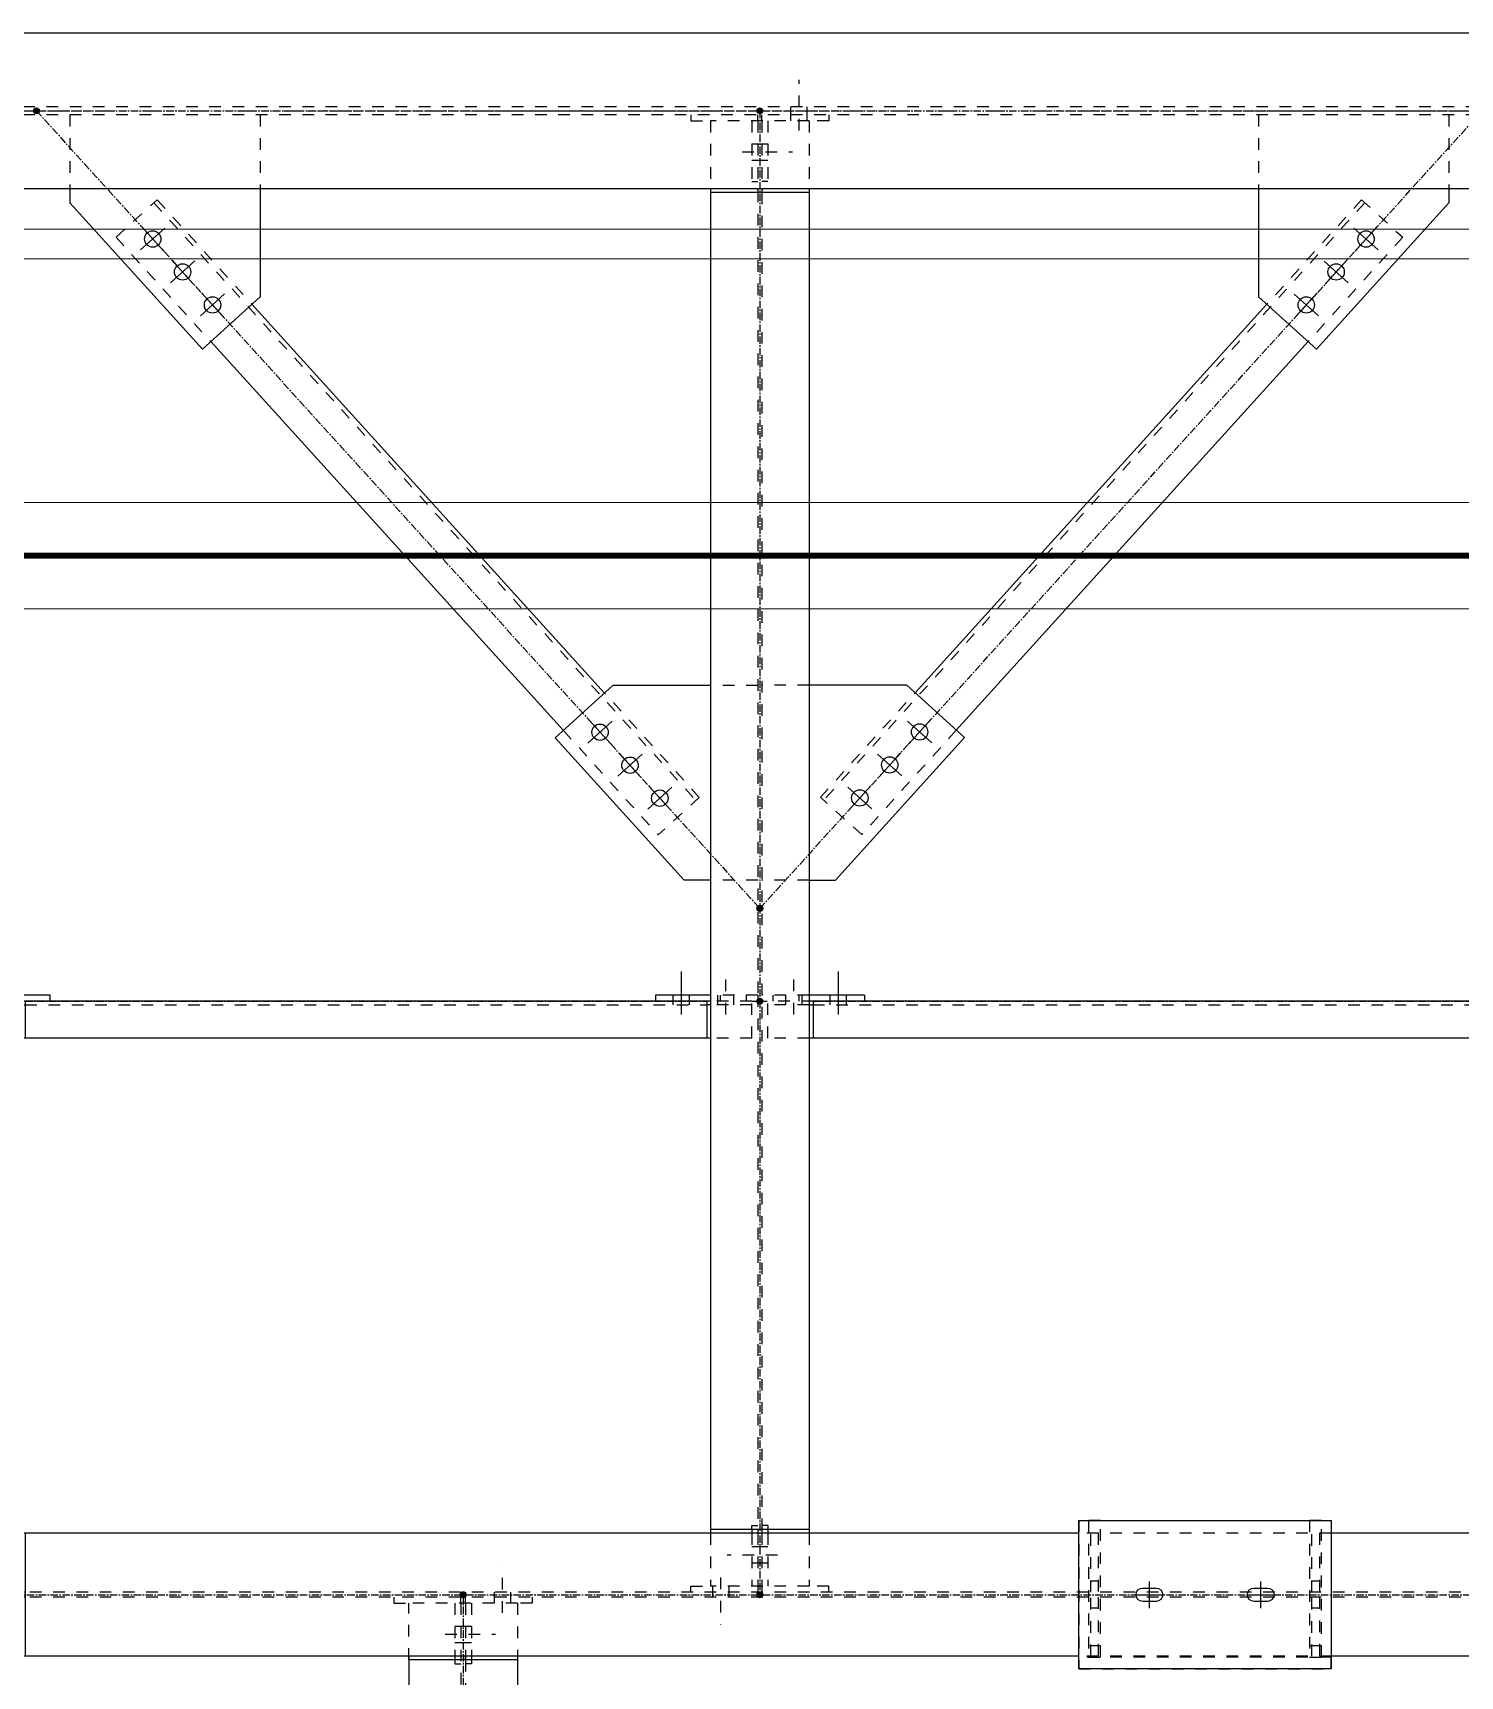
# Model space of a CAD drawing. Header units: inches. Extents: x 209270 to 234360, y -180214 to -150194.
# Drawn here: x 222098 to 224502, y -157151 to -154383 of the extents above; entities that cross this region are included whole.
import ezdxf

# ---------------------------------------------------------------- set-up
doc = ezdxf.new("R2010")
doc.units = ezdxf.units.IN
doc.header["$LTSCALE"] = 10
doc.header["$MEASUREMENT"] = 0
for name, pattern in [('CENTER', [2, 1.25, -0.25, 0.25, -0.25]), ('DXK_LINE_DOT2', [3.9198, 1.9599, -1.9599]), ('DXK_LINE_DOT5', [7.8785, 2.979, -0.9799, 0.9799, -0.9799, 0.9799, -0.9799]), ('HIDDEN', [0.375, 0.25, -0.125])]:
    doc.linetypes.add(name, pattern=pattern)
for name, color, linetype in [('_STR_0', 2, 'Continuous'), ('_STR_1', 2, 'Continuous'), ('_STR_2', 2, 'Continuous'), ('_STR_4', 2, 'Continuous')]:
    doc.layers.add(name, color=color, linetype=linetype)
for name, color, linetype, lineweight in [('CEN', 1, 'CENTER', 9), ('handrail', 11, 'FENCELINE1', 9), ('HIDDEN', 3, 'HIDDEN', 9), ('MAIN OBJECT', 2, 'Continuous', 18), ('Sheeting', 4, 'Continuous', 0)]:
    doc.layers.add(name, color=color, linetype=linetype, lineweight=lineweight)
doc.linetypes.add('FENCELINE1', pattern='A,0.25,-0.1,[133,arial.ttf,S=0.1,R=0,X=-0.1,Y=0],-0.1,1', length=1.45)

# ---------------------------------------------------------------- blocks, each defined once
blk = doc.blocks.new('GridLine-116860372-116908 - 114867')
at = {"layer": '_STR_2', "linetype": 'DXK_LINE_DOT5'}
blk.add_line((210782.4, -154514.2), (232759.1, -154514.2), dxfattribs=at)
blk = doc.blocks.new('Part-116860372-114967 - 114867')
at = {"layer": '_STR_4', "linetype": 'Continuous'}
for points in [[(223322.6, -154519.2, -1), (223322.6, -154509.2, -1)], [(223322.6, -157019.2, -1), (223322.6, -157009.2, -1)]]:
    blk.add_hatch(color=256, dxfattribs=at).paths.add_polyline_path(points)
at = {"layer": '_STR_1', "linetype": 'DXK_LINE_DOT2'}
for p, q in [((223239.3, -154530.9), (223239.3, -154645.4)), ((223405.8, -154530.9), (223239.3, -154530.9)), ((223319, -154530.9), (223319, -156004.2)), ((223326.1, -154530.9), (223326.1, -154645.4)), ((223405.8, -154530.9), (223405.8, -154645.4)), ((223326.1, -154651.7), (223326.1, -156904.4)), ((223319, -156004.2), (223319, -156904.4)), ((223239.3, -156910.6), (223239.3, -157000)), ((223319, -156910.6), (223319, -157000)), ((223326.1, -156910.6), (223326.1, -157000)), ((223405.8, -156910.6), (223405.8, -157000)), ((223405.8, -157000), (223239.3, -157000))]:
    blk.add_line(p, q, dxfattribs=at)
at = {"layer": '_STR_2', "linetype": 'Continuous'}
for p, q in [((223239.3, -154645.4), (223239.3, -156910.6)), ((223319, -154645.4), (223319, -154651.7)), ((223326.1, -154645.4), (223326.1, -154651.7)), ((223405.8, -154645.4), (223405.8, -156910.6)), ((223405.8, -154651.7), (223239.3, -154651.7)), ((223405.8, -156904.4), (223239.3, -156904.4)), ((223319, -156904.4), (223319, -156910.6)), ((223326.1, -156904.4), (223326.1, -156910.6))]:
    blk.add_line(p, q, dxfattribs=at)
at = {"layer": '_STR_4', "linetype": 'CENTER'}
blk.add_line((223322.6, -154514.2), (223322.6, -157014.2), dxfattribs=at)
at = {"layer": '_STR_4', "linetype": 'Continuous'}
for centre in [(223322.6, -154514.2), (223322.6, -157014.2)]:
    blk.add_circle(centre, 5, dxfattribs=at)
blk = doc.blocks.new('Part-116860372-114888 - 114867')
at = {"layer": '_STR_1', "linetype": 'DXK_LINE_DOT2'}
for p, q in [((228098.4, -154507.4), (218205.1, -154507.4)), ((228098.4, -154520.9), (218205.1, -154520.9))]:
    blk.add_line(p, q, dxfattribs=at)
at = {"layer": '_STR_2', "linetype": 'Continuous'}
for p, q in [((221060.1, -154382.9), (228098.4, -154382.9)), ((228098.4, -154645.4), (221060.1, -154645.4))]:
    blk.add_line(p, q, dxfattribs=at)
at = {"layer": '_STR_4', "linetype": 'CENTER'}
blk.add_line((217822.6, -154514.2), (228447.6, -154514.2), dxfattribs=at)
blk = doc.blocks.new('Part-116860372-116084 - 114867')
at = {"layer": '_STR_1', "linetype": 'DXK_LINE_DOT2'}
for p, q in [((224162.8, -154520.9), (224162.8, -154645.4)), ((224483.1, -154520.9), (224483.1, -154645.4))]:
    blk.add_line(p, q, dxfattribs=at)
at = {"layer": '_STR_2', "linetype": 'Continuous'}
for p, q in [((224162.8, -154645.4), (224162.8, -154827.6)), ((224483.1, -154645.4), (224483.1, -154669.4)), ((224260.1, -154915.7), (224483.1, -154669.4)), ((224162.8, -154827.6), (224260.1, -154915.7))]:
    blk.add_line(p, q, dxfattribs=at)
blk = doc.blocks.new('Part-116860372-114966 - 114867')
at = {"layer": '_STR_4', "linetype": 'Continuous'}
for points in [[(221947.6, -157019.2, -1), (221947.6, -157009.2, -1)], [(226072.6, -157019.2, -1), (226072.6, -157009.2, -1)]]:
    blk.add_hatch(color=256, dxfattribs=at).paths.add_polyline_path(points)
at = {"layer": '_STR_1', "linetype": 'DXK_LINE_DOT2'}
for p, q in [((221964.3, -156910.6), (221964.3, -157117.7)), ((222078.8, -156910.6), (221964.3, -156910.6)), ((224285.1, -156910.6), (223860.1, -156910.6)), ((225953.8, -156910.6), (226057.2, -156910.6)), ((226057.2, -156910.6), (226057.2, -157117.7)), ((221964.3, -157010), (222078.8, -157010)), ((222078.8, -157018.4), (221964.3, -157018.4)), ((225953.8, -157010), (222085.1, -157010)), ((225953.8, -157018.4), (222085.1, -157018.4)), ((226057.2, -157010), (225954.7, -157010)), ((226057.2, -157018.4), (225960.1, -157018.4)), ((222078.8, -157117.7), (221964.3, -157117.7)), ((224285.1, -157117.7), (223860.1, -157117.7)), ((226057.2, -157117.7), (225960.1, -157117.7))]:
    blk.add_line(p, q, dxfattribs=at)
at = {"layer": '_STR_2', "linetype": 'Continuous'}
for p, q in [((223860.1, -156910.6), (222078.8, -156910.6)), ((222085.1, -156910.6), (222085.1, -157117.7)), ((225960.1, -156910.6), (224285.1, -156910.6)), ((225953.8, -157117.7), (225953.8, -156910.6)), ((222085.1, -157010), (222078.8, -157010)), ((222085.1, -157018.4), (222078.8, -157018.4)), ((225960.1, -157010), (225953.8, -157010)), ((225960.1, -157018.4), (225953.8, -157018.4)), ((223860.1, -157117.7), (222078.8, -157117.7)), ((225960.1, -157117.7), (224285.1, -157117.7))]:
    blk.add_line(p, q, dxfattribs=at)
at = {"layer": '_STR_4', "linetype": 'CENTER'}
blk.add_line((221947.6, -157014.2), (226072.6, -157014.2), dxfattribs=at)
at = {"layer": '_STR_4', "linetype": 'Continuous'}
for centre in [(221947.6, -157014.2), (226072.6, -157014.2)]:
    blk.add_circle(centre, 5, dxfattribs=at)
blk = doc.blocks.new('Part-116860372-114971 - 114867')
at = {"layer": '_STR_4', "linetype": 'Continuous'}
for points in [[(222822.6, -157019.2, -1), (222822.6, -157009.2, -1)], [(222822.6, -159644.2, -1), (222822.6, -159634.2, -1)]]:
    blk.add_hatch(color=256, dxfattribs=at).paths.add_polyline_path(points)
at = {"layer": '_STR_1', "linetype": 'DXK_LINE_DOT2'}
for p, q in [((222731.1, -157124), (222731.1, -157028.4)), ((222914.1, -157028.4), (222731.1, -157028.4)), ((222818.6, -157028.4), (222818.6, -158264.2)), ((222826.5, -157028.4), (222826.5, -157117.7)), ((222914.1, -157028.4), (222914.1, -157124)), ((222826.5, -157124), (222826.5, -159541.4)), ((222731.1, -158051.7), (222731.1, -158476.7)), ((222914.1, -158051.7), (222914.1, -158476.7)), ((222818.6, -158264.2), (222818.6, -159541.4)), ((222818.6, -159547.7), (222818.6, -159625.2)), ((222826.5, -159547.7), (222826.5, -159625.2)), ((222826.5, -159625.2), (222818.6, -159625.2))]:
    blk.add_line(p, q, dxfattribs=at)
at = {"layer": '_STR_2', "linetype": 'Continuous'}
for p, q in [((222731.1, -157117.7), (222731.1, -158051.7)), ((222914.1, -157124), (222731.1, -157124)), ((222818.6, -157117.7), (222818.6, -157124)), ((222826.5, -157117.7), (222826.5, -157124)), ((222914.1, -157117.7), (222914.1, -158051.7)), ((222731.1, -158476.7), (222731.1, -159541.4)), ((222914.1, -159541.4), (222914.1, -158476.7)), ((222731.1, -159541.4), (222914.1, -159541.4)), ((222818.6, -159541.4), (222818.6, -159547.7)), ((222826.5, -159541.4), (222826.5, -159547.7))]:
    blk.add_line(p, q, dxfattribs=at)
at = {"layer": '_STR_4', "linetype": 'CENTER'}
blk.add_line((222822.6, -157014.2), (222822.6, -159639.2), dxfattribs=at)
at = {"layer": '_STR_4', "linetype": 'Continuous'}
for centre in [(222822.6, -157014.2), (222822.6, -159639.2)]:
    blk.add_circle(centre, 5, dxfattribs=at)
blk = doc.blocks.new('Part-116860372-116075 - 114867')
at = {"layer": '_STR_1', "linetype": 'DXK_LINE_DOT2'}
for p, q in [((222160.2, -154520.9), (222160.2, -154645.4)), ((222480.8, -154520.9), (222480.8, -154645.4))]:
    blk.add_line(p, q, dxfattribs=at)
at = {"layer": '_STR_2', "linetype": 'Continuous'}
for p, q in [((222160.2, -154645.4), (222160.2, -154669.4)), ((222480.8, -154645.4), (222480.8, -154827.5)), ((222160.2, -154669.4), (222383.6, -154915.7)), ((222383.6, -154915.7), (222480.8, -154827.5))]:
    blk.add_line(p, q, dxfattribs=at)
blk = doc.blocks.new('Part-116860372-116386 - 114867')
at = {"layer": '_STR_1', "linetype": 'DXK_LINE_DOT2'}
for p, q in [((223860.1, -157139.2), (223860.1, -157119.2)), ((224285.1, -157119.2), (223860.1, -157119.2)), ((224285.1, -157139.2), (224285.1, -157119.2)), ((224285.1, -157139.2), (223860.1, -157139.2))]:
    blk.add_line(p, q, dxfattribs=at)
blk = doc.blocks.new('Part-116860372-115060 - 114867')
at = {"layer": '_STR_4', "linetype": 'Continuous'}
for points in [[(221947.6, -156019.2, -1), (221947.6, -156009.2, -1)], [(223322.6, -156019.2, -1), (223322.6, -156009.2, -1)]]:
    blk.add_hatch(color=256, dxfattribs=at).paths.add_polyline_path(points)
at = {"layer": '_STR_1', "linetype": 'DXK_LINE_DOT2'}
for p, q in [((222085.1, -156014.2), (221964.3, -156014.2)), ((221964.3, -156076.7), (221964.3, -156014.2)), ((222078.8, -156020.4), (221964.3, -156020.4)), ((222085.1, -156020.4), (223233.1, -156020.4)), ((223309, -156014.2), (223233.1, -156014.2)), ((223309, -156020.4), (223239.3, -156020.4)), ((223309, -156076.7), (223309, -156014.2)), ((222078.8, -156076.7), (221964.3, -156076.7)), ((223309, -156076.7), (223233.1, -156076.7))]:
    blk.add_line(p, q, dxfattribs=at)
at = {"layer": '_STR_2', "linetype": 'Continuous'}
for p, q in [((222078.8, -156020.4), (222085.1, -156020.4)), ((223233.1, -156014.2), (222085.1, -156014.2)), ((222085.1, -156014.2), (222085.1, -156076.7)), ((223233.1, -156014.2), (223233.1, -156076.7)), ((223239.3, -156020.4), (223233.1, -156020.4)), ((223239.3, -156076.7), (222078.8, -156076.7))]:
    blk.add_line(p, q, dxfattribs=at)
at = {"layer": '_STR_4', "linetype": 'CENTER'}
for p, q in [((221947.6, -156014.2), (221964.3, -156014.2)), ((222085.1, -156014.2), (223233.1, -156014.2)), ((223309, -156014.2), (223322.6, -156014.2))]:
    blk.add_line(p, q, dxfattribs=at)
at = {"layer": '_STR_4', "linetype": 'Continuous'}
for centre in [(221947.6, -156014.2), (223322.6, -156014.2)]:
    blk.add_circle(centre, 5, dxfattribs=at)
blk = doc.blocks.new('Part-116860372-115061 - 114867')
at = {"layer": '_STR_4', "linetype": 'Continuous'}
for points in [[(223322.6, -156019.2, -1), (223322.6, -156009.2, -1)], [(224697.6, -156019.2, -1), (224697.6, -156009.2, -1)]]:
    blk.add_hatch(color=256, dxfattribs=at).paths.add_polyline_path(points)
at = {"layer": '_STR_1', "linetype": 'DXK_LINE_DOT2'}
for p, q in [((223412.1, -156014.2), (223336.1, -156014.2)), ((223336.1, -156076.7), (223336.1, -156014.2)), ((223405.8, -156020.4), (223336.1, -156020.4)), ((223412.1, -156020.4), (224608.1, -156020.4)), ((224684, -156014.2), (224608.1, -156014.2)), ((224684, -156020.4), (224614.3, -156020.4)), ((224684, -156076.7), (224684, -156014.2)), ((223405.8, -156076.7), (223336.1, -156076.7)), ((224684, -156076.7), (224614.3, -156076.7))]:
    blk.add_line(p, q, dxfattribs=at)
at = {"layer": '_STR_2', "linetype": 'Continuous'}
for p, q in [((223405.8, -156020.4), (223412.1, -156020.4)), ((224608.1, -156014.2), (223412.1, -156014.2)), ((223412.1, -156014.2), (223412.1, -156076.7)), ((224608.1, -156014.2), (224608.1, -156076.7)), ((224614.3, -156020.4), (224608.1, -156020.4)), ((224614.3, -156076.7), (223405.8, -156076.7))]:
    blk.add_line(p, q, dxfattribs=at)
at = {"layer": '_STR_4', "linetype": 'CENTER'}
for p, q in [((223322.6, -156014.2), (223336.1, -156014.2)), ((223412.1, -156014.2), (224608.1, -156014.2)), ((224684, -156014.2), (224697.6, -156014.2))]:
    blk.add_line(p, q, dxfattribs=at)
at = {"layer": '_STR_4', "linetype": 'Continuous'}
for centre in [(223322.6, -156014.2), (224697.6, -156014.2)]:
    blk.add_circle(centre, 5, dxfattribs=at)
blk = doc.blocks.new('Bolt-116860372-116079 - 114867')
at = {"layer": '_STR_2', "linetype": 'Continuous'}
for p, q in [((223571.3, -155542.3), (223612.1, -155579.2)), ((223610.1, -155540.3), (223573.2, -155581.1)), ((223521, -155597.9), (223561.7, -155634.8)), ((223559.8, -155595.9), (223522.9, -155636.7)), ((223470.6, -155653.5), (223511.4, -155690.4)), ((223509.5, -155651.5), (223472.5, -155692.3))]:
    blk.add_line(p, q, dxfattribs=at)
for centre in [(223591.7, -155560.7), (223541.3, -155616.3), (223491, -155671.9)]:
    blk.add_circle(centre, 13.8, dxfattribs=at)
blk = doc.blocks.new('Part-116860372-115091 - 114867')
at = {"layer": '_STR_4', "linetype": 'Continuous'}
for points in [[(224539.4, -154519.2, -1), (224539.4, -154509.2, -1)], [(223322.6, -155862.9, -1), (223322.6, -155852.9, -1)]]:
    blk.add_hatch(color=256, dxfattribs=at).paths.add_polyline_path(points)
at = {"layer": '_STR_1', "linetype": 'DXK_LINE_DOT2'}
for p, q in [((224341.6, -154669.2), (223430.1, -155675.8)), ((224336.1, -154664.2), (224176.7, -154840.2)), ((224336.1, -154664.2), (224405.6, -154727.1)), ((224405.6, -154727.1), (224246.2, -154903.1)), ((223424.6, -155670.8), (223584, -155494.7)), ((223653.5, -155557.7), (223494.1, -155733.7)), ((223494.1, -155733.7), (223424.6, -155670.8))]:
    blk.add_line(p, q, dxfattribs=at)
at = {"layer": '_STR_2', "linetype": 'Continuous'}
for p, q in [((224176.7, -154840.2), (223584, -155494.7)), ((224246.2, -154903.1), (223653.5, -155557.7))]:
    blk.add_line(p, q, dxfattribs=at)
at = {"layer": '_STR_4', "linetype": 'CENTER'}
blk.add_line((223322.6, -155857.9), (224539.4, -154514.2), dxfattribs=at)
at = {"layer": '_STR_4', "linetype": 'Continuous'}
for centre in [(224539.4, -154514.2), (223322.6, -155857.9)]:
    blk.add_circle(centre, 5, dxfattribs=at)
blk = doc.blocks.new('Part-116860372-115092 - 114867')
at = {"layer": '_STR_4', "linetype": 'Continuous'}
for points in [[(222103.8, -154519.2, -1), (222103.8, -154509.2, -1)], [(223322.6, -155862.9, -1), (223322.6, -155852.9, -1)]]:
    blk.add_hatch(color=256, dxfattribs=at).paths.add_polyline_path(points)
at = {"layer": '_STR_1', "linetype": 'DXK_LINE_DOT2'}
for p, q in [((222237.9, -154727.1), (222307.4, -154664.2)), ((222301.8, -154669.2), (223215, -155676.1)), ((222307.4, -154664.2), (222466.9, -154840.1)), ((222237.9, -154727.1), (222397.5, -154903.1)), ((223220.6, -155671), (223061, -155495.1)), ((222991.6, -155558.1), (223151.1, -155734)), ((223220.6, -155671), (223151.1, -155734))]:
    blk.add_line(p, q, dxfattribs=at)
at = {"layer": '_STR_2', "linetype": 'Continuous'}
for p, q in [((222466.9, -154840.1), (223061, -155495.1)), ((222397.5, -154903.1), (222991.6, -155558.1))]:
    blk.add_line(p, q, dxfattribs=at)
at = {"layer": '_STR_4', "linetype": 'CENTER'}
blk.add_line((222103.8, -154514.2), (223322.6, -155857.9), dxfattribs=at)
at = {"layer": '_STR_4', "linetype": 'Continuous'}
for centre in [(222103.8, -154514.2), (223322.6, -155857.9)]:
    blk.add_circle(centre, 5, dxfattribs=at)
blk = doc.blocks.new('Part-116860372-116415 - 114867')
at = {"layer": '_STR_1', "linetype": 'DXK_LINE_DOT2'}
for p, q in [((223880.1, -157117.7), (223880.1, -157018.4)), ((223892.6, -157018.4), (223892.6, -157117.7)), ((223892.6, -157037.1), (223880.1, -157037.1))]:
    blk.add_line(p, q, dxfattribs=at)
blk = doc.blocks.new('Part-116860372-115464 - 114867')
at = {"layer": '_STR_1', "linetype": 'DXK_LINE_DOT2'}
for p, q in [((223206.5, -154520.9), (223206.5, -154530.9)), ((223206.5, -154530.9), (223239.3, -154530.9)), ((223309, -154530.9), (223309, -154633.4)), ((223319, -154530.9), (223319, -154520.9)), ((223309, -154633.4), (223319, -154633.4))]:
    blk.add_line(p, q, dxfattribs=at)
blk = doc.blocks.new('Bolt-116860372-115478 - 114867')
at = {"layer": '_STR_1', "linetype": 'DXK_LINE_DOT2'}
for p, q in [((223388.6, -154547.2), (223388.6, -154462.2)), ((223374.9, -154520.9), (223374.9, -154507.4)), ((223402.4, -154520.9), (223402.4, -154507.4)), ((223374.9, -154530.9), (223374.9, -154520.9)), ((223402.4, -154530.9), (223402.4, -154520.9))]:
    blk.add_line(p, q, dxfattribs=at)
blk = doc.blocks.new('Part-116860372-115472 - 114867')
at = {"layer": '_STR_1', "linetype": 'DXK_LINE_DOT2'}
for p, q in [((223336.1, -156897.5), (223326.1, -156897.5)), ((223326.1, -156904.4), (223326.1, -156910.6)), ((223336.1, -156897.5), (223336.1, -156904.4)), ((223336.1, -156910.6), (223336.1, -157000)), ((223326.1, -157000), (223326.1, -157010)), ((223438.6, -157000), (223405.8, -157000)), ((223438.6, -157010), (223438.6, -157000))]:
    blk.add_line(p, q, dxfattribs=at)
at = {"layer": '_STR_2', "linetype": 'Continuous'}
blk.add_line((223336.1, -156904.4), (223336.1, -156910.6), dxfattribs=at)
blk = doc.blocks.new('Part-116860372-116385 - 114867')
at = {"layer": '_STR_1', "linetype": 'DXK_LINE_DOT2'}
for p, q in [((223860.1, -156889.2), (223860.1, -157139.2)), ((223860.1, -156889.2), (224285.1, -156889.2)), ((224285.1, -156889.2), (224285.1, -157139.2)), ((223860.1, -157139.2), (224285.1, -157139.2))]:
    blk.add_line(p, q, dxfattribs=at)
blk = doc.blocks.new('Part-116860372-115504 - 114867')
at = {"layer": '_STR_1', "linetype": 'DXK_LINE_DOT2'}
for p, q in [((222706.1, -157018.4), (222706.1, -157028.4)), ((222818.6, -157028.4), (222818.6, -157018.4)), ((222706.1, -157028.4), (222731.1, -157028.4)), ((222808.6, -157028.4), (222808.6, -157117.7)), ((222808.6, -157124), (222808.6, -157130.9)), ((222808.6, -157130.9), (222818.6, -157130.9))]:
    blk.add_line(p, q, dxfattribs=at)
at = {"layer": '_STR_2', "linetype": 'Continuous'}
blk.add_line((222808.6, -157117.7), (222808.6, -157124), dxfattribs=at)
blk = doc.blocks.new('Bolt-116860372-115480 - 114867')
at = {"layer": '_STR_1', "linetype": 'DXK_LINE_DOT2'}
for p, q in [((223256.5, -156985.4), (223256.5, -157064.2)), ((223242.8, -157000), (223242.8, -157010)), ((223242.8, -157010), (223242.8, -157018.4)), ((223270.3, -157000), (223270.3, -157010)), ((223270.3, -157010), (223270.3, -157018.4))]:
    blk.add_line(p, q, dxfattribs=at)
blk = doc.blocks.new('Part-116860372-115463 - 114867')
at = {"layer": '_STR_1', "linetype": 'DXK_LINE_DOT2'}
for p, q in [((223326.1, -154530.9), (223326.1, -154520.9)), ((223336.1, -154530.9), (223336.1, -154633.4)), ((223438.6, -154530.9), (223405.8, -154530.9)), ((223438.6, -154520.9), (223438.6, -154530.9)), ((223336.1, -154633.4), (223326.1, -154633.4))]:
    blk.add_line(p, q, dxfattribs=at)
blk = doc.blocks.new('Bolt-116860372-115465 - 114867')
at = {"layer": '_STR_1', "linetype": 'DXK_LINE_DOT2'}
for p, q in [((223292.8, -154583.4), (223377.8, -154583.4)), ((223309, -154569.7), (223319, -154569.7)), ((223319, -154569.7), (223326.1, -154569.7)), ((223326.1, -154569.7), (223336.1, -154569.7)), ((223309, -154597.2), (223319, -154597.2)), ((223319, -154597.2), (223326.1, -154597.2)), ((223326.1, -154597.2), (223336.1, -154597.2))]:
    blk.add_line(p, q, dxfattribs=at)
blk = doc.blocks.new('Part-116860372-115471 - 114867')
at = {"layer": '_STR_1', "linetype": 'DXK_LINE_DOT2'}
for p, q in [((223309, -156904.4), (223309, -156897.5)), ((223309, -156897.5), (223319, -156897.5)), ((223309, -156910.6), (223309, -157000)), ((223319, -156904.4), (223319, -156910.6)), ((223206.5, -157010), (223206.5, -157000)), ((223206.5, -157000), (223239.3, -157000)), ((223319, -157000), (223319, -157010))]:
    blk.add_line(p, q, dxfattribs=at)
at = {"layer": '_STR_2', "linetype": 'Continuous'}
blk.add_line((223309, -156904.4), (223309, -156910.6), dxfattribs=at)
blk = doc.blocks.new('Bolt-116860372-115473 - 114867')
at = {"layer": '_STR_1', "linetype": 'DXK_LINE_DOT2'}
for p, q in [((223319, -156933.7), (223309, -156933.7)), ((223326.1, -156933.7), (223319, -156933.7)), ((223336.1, -156933.7), (223326.1, -156933.7)), ((223352.4, -156947.5), (223267.4, -156947.5)), ((223319, -156961.2), (223309, -156961.2)), ((223326.1, -156961.2), (223319, -156961.2)), ((223336.1, -156961.2), (223326.1, -156961.2))]:
    blk.add_line(p, q, dxfattribs=at)
blk = doc.blocks.new('Part-116860372-115503 - 114867')
at = {"layer": '_STR_1', "linetype": 'DXK_LINE_DOT2'}
for p, q in [((222826.5, -157028.4), (222826.5, -157018.4)), ((222939, -157018.4), (222939, -157028.4)), ((222836.5, -157028.4), (222836.5, -157117.7)), ((222939, -157028.4), (222914.1, -157028.4)), ((222826.5, -157124), (222826.5, -157117.7)), ((222836.5, -157130.9), (222826.5, -157130.9)), ((222836.5, -157124), (222836.5, -157130.9))]:
    blk.add_line(p, q, dxfattribs=at)
at = {"layer": '_STR_2', "linetype": 'Continuous'}
blk.add_line((222836.5, -157117.7), (222836.5, -157124), dxfattribs=at)
blk = doc.blocks.new('Bolt-116860372-115505 - 114867')
at = {"layer": '_STR_1', "linetype": 'DXK_LINE_DOT2'}
for p, q in [((222792.4, -157080.9), (222877.4, -157080.9)), ((222808.6, -157067.1), (222818.6, -157067.1)), ((222818.6, -157067.1), (222826.5, -157067.1)), ((222826.5, -157067.1), (222836.5, -157067.1)), ((222808.6, -157094.6), (222818.6, -157094.6)), ((222818.6, -157094.6), (222826.5, -157094.6)), ((222826.5, -157094.6), (222836.5, -157094.6))]:
    blk.add_line(p, q, dxfattribs=at)
blk = doc.blocks.new('Bolt-116860372-115526 - 114867')
at = {"layer": '_STR_1', "linetype": 'DXK_LINE_DOT2'}
for p, q in [((222889, -157044.6), (222889, -156965.9)), ((222875.3, -157018.4), (222875.3, -157010)), ((222875.3, -157028.4), (222875.3, -157018.4)), ((222902.8, -157018.4), (222902.8, -157010)), ((222902.8, -157028.4), (222902.8, -157018.4))]:
    blk.add_line(p, q, dxfattribs=at)
blk = doc.blocks.new('Part-116860372-115699 - 114867')
at = {"layer": '_STR_1', "linetype": 'DXK_LINE_DOT2'}
for p, q in [((221954.3, -156014.2), (221954.3, -156004.2)), ((221954.3, -156004.2), (222078.8, -156004.2)), ((221973.1, -156014.2), (221973.1, -156004.2)), ((222016.8, -156014.2), (222016.8, -156004.2)), ((222126.8, -156014.2), (222126.8, -156004.2))]:
    blk.add_line(p, q, dxfattribs=at)
at = {"layer": '_STR_2', "linetype": 'Continuous'}
for p, q in [((222126.8, -156004.2), (222078.8, -156004.2)), ((222085.1, -156014.2), (222078.8, -156014.2)), ((222126.8, -156014.2), (222126.8, -156004.2))]:
    blk.add_line(p, q, dxfattribs=at)
blk = doc.blocks.new('Part-116860372-115701 - 114867')
at = {"layer": '_STR_1', "linetype": 'DXK_LINE_DOT2'}
for p, q in [((223405.8, -156004.2), (223326.1, -156004.2)), ((223344.9, -156014.2), (223344.9, -156004.2)), ((223388.6, -156014.2), (223388.6, -156004.2))]:
    blk.add_line(p, q, dxfattribs=at)
at = {"layer": '_STR_2', "linetype": 'Continuous'}
for p, q in [((223498.6, -156004.2), (223405.8, -156004.2)), ((223412.1, -156014.2), (223405.8, -156014.2)), ((223498.6, -156004.2), (223498.6, -156014.2))]:
    blk.add_line(p, q, dxfattribs=at)
blk = doc.blocks.new('Bolt-116860372-115702 - 114867')
at = {"layer": '_STR_1', "linetype": 'DXK_LINE_DOT2'}
for p, q in [((223379.9, -156036.7), (223379.9, -155964.2)), ((223366.1, -156014.2), (223366.1, -156004.2)), ((223366.1, -156020.4), (223366.1, -156014.2)), ((223393.6, -156014.2), (223393.6, -156004.2)), ((223393.6, -156020.4), (223393.6, -156014.2))]:
    blk.add_line(p, q, dxfattribs=at)
at = {"layer": '_STR_2', "linetype": 'Continuous'}
for p, q in [((223454.9, -156036.7), (223454.9, -155964.2)), ((223441.1, -156014.2), (223441.1, -156004.2)), ((223441.1, -156020.4), (223441.1, -156014.2)), ((223468.6, -156014.2), (223468.6, -156004.2)), ((223468.6, -156020.4), (223468.6, -156014.2))]:
    blk.add_line(p, q, dxfattribs=at)
blk = doc.blocks.new('Part-116860372-115705 - 114867')
at = {"layer": '_STR_1', "linetype": 'DXK_LINE_DOT2'}
for p, q in [((223319, -156004.2), (223239.3, -156004.2)), ((223256.5, -156014.2), (223256.5, -156004.2)), ((223300.3, -156014.2), (223300.3, -156004.2))]:
    blk.add_line(p, q, dxfattribs=at)
at = {"layer": '_STR_2', "linetype": 'Continuous'}
for p, q in [((223239.3, -156004.2), (223146.5, -156004.2)), ((223146.5, -156004.2), (223146.5, -156014.2)), ((223239.3, -156014.2), (223233.1, -156014.2))]:
    blk.add_line(p, q, dxfattribs=at)
blk = doc.blocks.new('Bolt-116860372-115706 - 114867')
at = {"layer": '_STR_1', "linetype": 'DXK_LINE_DOT2'}
for p, q in [((223265.3, -156036.7), (223265.3, -155964.2)), ((223251.5, -156014.2), (223251.5, -156004.2)), ((223251.5, -156020.4), (223251.5, -156014.2)), ((223279, -156014.2), (223279, -156004.2)), ((223279, -156020.4), (223279, -156014.2))]:
    blk.add_line(p, q, dxfattribs=at)
at = {"layer": '_STR_2', "linetype": 'Continuous'}
for p, q in [((223190.3, -156036.7), (223190.3, -155964.2)), ((223176.5, -156014.2), (223176.5, -156004.2)), ((223176.5, -156020.4), (223176.5, -156014.2)), ((223204, -156014.2), (223204, -156004.2)), ((223204, -156020.4), (223204, -156014.2))]:
    blk.add_line(p, q, dxfattribs=at)
blk = doc.blocks.new('Part-116860372-116412 - 114867')
at = {"layer": '_STR_1', "linetype": 'DXK_LINE_DOT2'}
for p, q in [((224252.6, -157010), (224252.6, -156910.6)), ((224265.1, -156910.6), (224265.1, -157010)), ((224265.1, -156991.2), (224252.6, -156991.2))]:
    blk.add_line(p, q, dxfattribs=at)
blk = doc.blocks.new('Bolt-116860372-116076 - 114867')
at = {"layer": '_STR_2', "linetype": 'Continuous'}
for p, q in [((222320.1, -154711.7), (222279.4, -154748.6)), ((222318.2, -154750.5), (222281.3, -154709.8)), ((222370.5, -154767.2), (222329.7, -154804.2)), ((222368.6, -154806.1), (222331.6, -154765.3)), ((222420.9, -154822.8), (222380.1, -154859.7)), ((222419, -154861.6), (222382, -154820.9))]:
    blk.add_line(p, q, dxfattribs=at)
for centre in [(222299.7, -154730.2), (222350.1, -154785.7), (222400.5, -154841.3)]:
    blk.add_circle(centre, 13.8, dxfattribs=at)
blk = doc.blocks.new('Part-116860372-116078 - 114867')
at = {"layer": '_STR_1', "linetype": 'DXK_LINE_DOT2'}
for p, q in [((223405.8, -155482.1), (223326.1, -155482.1)), ((223405.8, -155810.4), (223326.1, -155810.4))]:
    blk.add_line(p, q, dxfattribs=at)
at = {"layer": '_STR_2', "linetype": 'Continuous'}
for p, q in [((223570.1, -155482.1), (223405.8, -155482.1)), ((223667.4, -155570.2), (223570.1, -155482.1)), ((223449.9, -155810.4), (223667.4, -155570.2)), ((223405.8, -155810.4), (223449.9, -155810.4))]:
    blk.add_line(p, q, dxfattribs=at)
blk = doc.blocks.new('Part-116860372-116081 - 114867')
at = {"layer": '_STR_1', "linetype": 'DXK_LINE_DOT2'}
for p, q in [((223319, -155482.5), (223239.3, -155482.5)), ((223319, -155810.5), (223239.3, -155810.5))]:
    blk.add_line(p, q, dxfattribs=at)
at = {"layer": '_STR_2', "linetype": 'Continuous'}
for p, q in [((223074.9, -155482.5), (222977.7, -155570.7)), ((223239.3, -155482.5), (223074.9, -155482.5)), ((222977.7, -155570.7), (223195.2, -155810.5)), ((223239.3, -155810.5), (223195.2, -155810.5))]:
    blk.add_line(p, q, dxfattribs=at)
blk = doc.blocks.new('Bolt-116860372-116082 - 114867')
at = {"layer": '_STR_2', "linetype": 'Continuous'}
for p, q in [((223033, -155579.6), (223073.7, -155542.6)), ((223034.9, -155540.7), (223071.8, -155581.5)), ((223083.4, -155635.1), (223124.1, -155598.2)), ((223085.3, -155596.3), (223122.2, -155637)), ((223133.8, -155690.7), (223174.5, -155653.7)), ((223135.7, -155651.8), (223172.6, -155692.6))]:
    blk.add_line(p, q, dxfattribs=at)
for centre in [(223053.4, -155561.1), (223103.8, -155616.7), (223154.1, -155672.2)]:
    blk.add_circle(centre, 13.8, dxfattribs=at)
blk = doc.blocks.new('Bolt-116860372-116085 - 114867')
at = {"layer": '_STR_2', "linetype": 'Continuous'}
for p, q in [((224364.2, -154748.6), (224323.4, -154711.7)), ((224325.3, -154750.5), (224362.2, -154709.8)), ((224313.8, -154804.2), (224273, -154767.3)), ((224275, -154806.1), (224311.9, -154765.4)), ((224263.5, -154859.8), (224222.7, -154822.9)), ((224224.6, -154861.7), (224261.5, -154821))]:
    blk.add_line(p, q, dxfattribs=at)
for centre in [(224343.8, -154730.2), (224293.4, -154785.7), (224243.1, -154841.3)]:
    blk.add_circle(centre, 13.8, dxfattribs=at)
blk = doc.blocks.new('Part-116860372-116389 - 114867')
at = {"layer": '_STR_1', "linetype": 'DXK_LINE_DOT2'}
for p, q in [((223876.3, -156889.2), (223876.3, -157119.2)), ((223896.3, -156889.2), (223876.3, -156889.2)), ((223896.3, -157119.2), (223896.3, -156889.2)), ((223896.3, -157100.4), (223876.3, -157100.4)), ((223876.3, -157119.2), (223896.3, -157119.2))]:
    blk.add_line(p, q, dxfattribs=at)
blk = doc.blocks.new('Part-116860372-116387 - 114867')
at = {"layer": '_STR_1', "linetype": 'DXK_LINE_DOT2'}
for p, q in [((224248.8, -156889.2), (224248.8, -157119.2)), ((224268.8, -156889.2), (224248.8, -156889.2)), ((224268.8, -157119.2), (224268.8, -156889.2)), ((224268.8, -157100.4), (224248.8, -157100.4)), ((224248.8, -157119.2), (224268.8, -157119.2))]:
    blk.add_line(p, q, dxfattribs=at)
blk = doc.blocks.new('Part-116860372-116388 - 114867')
at = {"layer": '_STR_2', "linetype": 'Continuous'}
for p, q in [((223860.1, -157139.2), (223860.1, -156889.2)), ((223860.1, -156889.2), (224285.1, -156889.2)), ((224285.1, -156889.2), (224285.1, -157139.2)), ((224285.1, -157139.2), (223860.1, -157139.2))]:
    blk.add_line(p, q, dxfattribs=at)
blk = doc.blocks.new('Bolt-116860372-116390 - 114867')
at = {"layer": '_STR_2', "linetype": 'Continuous'}
for p, q in [((223978.8, -157036.7), (223978.8, -156991.7)), ((224166.3, -157036.7), (224166.3, -156991.7)), ((223956.3, -157014.2), (223957.2, -157009.9)), ((223957.2, -157018.5), (223956.3, -157014.2)), ((223956.3, -157014.2), (223956.3, -157014.2)), ((223956.3, -157014.2), (224001.3, -157014.2)), ((223957.2, -157009.9), (223959.6, -157006.2)), ((223959.6, -157022.1), (223957.2, -157018.5)), ((223959.6, -157006.2), (223963.3, -157003.8)), ((223963.3, -157024.6), (223959.6, -157022.1)), ((223963.3, -157003.8), (223967.6, -157002.9)), ((223967.6, -157025.4), (223963.3, -157024.6)), ((223967.6, -157002.9), (223990.1, -157002.9)), ((223990.1, -157025.4), (223967.6, -157025.4)), ((223990.1, -157002.9), (223994.4, -157003.8)), ((223994.4, -157024.6), (223990.1, -157025.4)), ((223994.4, -157003.8), (223998, -157006.2)), ((223998, -157022.1), (223994.4, -157024.6)), ((223998, -157006.2), (224000.5, -157009.9)), ((224000.5, -157018.5), (223998, -157022.1)), ((224000.5, -157009.9), (224001.3, -157014.2)), ((224001.3, -157014.2), (224000.5, -157018.5)), ((224001.3, -157014.2), (224001.3, -157014.2)), ((224143.8, -157014.2), (224144.7, -157009.9)), ((224144.7, -157018.5), (224143.8, -157014.2)), ((224143.8, -157014.2), (224143.8, -157014.2)), ((224143.8, -157014.2), (224188.8, -157014.2)), ((224144.7, -157009.9), (224147.1, -157006.2)), ((224147.1, -157022.1), (224144.7, -157018.5)), ((224147.1, -157006.2), (224150.8, -157003.8)), ((224150.8, -157024.6), (224147.1, -157022.1)), ((224150.8, -157003.8), (224155.1, -157002.9)), ((224155.1, -157025.4), (224150.8, -157024.6)), ((224155.1, -157002.9), (224177.6, -157002.9)), ((224177.6, -157025.4), (224155.1, -157025.4)), ((224177.6, -157002.9), (224181.9, -157003.8)), ((224181.9, -157024.6), (224177.6, -157025.4)), ((224181.9, -157003.8), (224185.5, -157006.2)), ((224185.5, -157022.1), (224181.9, -157024.6)), ((224185.5, -157006.2), (224188, -157009.9)), ((224188, -157018.5), (224185.5, -157022.1)), ((224188, -157009.9), (224188.8, -157014.2)), ((224188.8, -157014.2), (224188, -157018.5)), ((224188.8, -157014.2), (224188.8, -157014.2))]:
    blk.add_line(p, q, dxfattribs=at)
blk = doc.blocks.new('Part-116860372-116413 - 114867')
at = {"layer": '_STR_1', "linetype": 'DXK_LINE_DOT2'}
for p, q in [((224252.6, -157117.7), (224252.6, -157018.4)), ((224265.1, -157018.4), (224265.1, -157117.7)), ((224265.1, -157037.1), (224252.6, -157037.1))]:
    blk.add_line(p, q, dxfattribs=at)
blk = doc.blocks.new('Part-116860372-116414 - 114867')
at = {"layer": '_STR_1', "linetype": 'DXK_LINE_DOT2'}
for p, q in [((223880.1, -157010), (223880.1, -156910.6)), ((223892.6, -156910.6), (223892.6, -157010)), ((223892.6, -156991.2), (223880.1, -156991.2))]:
    blk.add_line(p, q, dxfattribs=at)

msp = doc.modelspace()

# ---------------------------------------------------------------- linework, layer by layer
at = {"layer": 'CEN'}
msp.add_line((217212.2, -155263.7), (228311.6, -155263.7), dxfattribs=at)
at = {"layer": 'CEN', "elevation": 0.8}
msp.add_lwpolyline([(217011.9, -155263.7), (228511.9, -155263.7), (228511.9, -165263.7), (217011.9, -165263.7)], close=True, dxfattribs=at)
at = {"layer": 'handrail', "const_width": 10, "elevation": -448149754.8}
msp.add_lwpolyline([(228511.9, -159158.7), (228511.9, -155263.7), (217011.9, -155263.7), (217011.9, -156838.4)], dxfattribs=at)
at = {"layer": 'HIDDEN', "elevation": 0.8}
msp.add_lwpolyline([(228307.2, -155268.1), (217216.6, -155268.1), (217216.6, -155259.3), (228307.2, -155259.3)], close=True, dxfattribs=at)
at = {"layer": 'MAIN OBJECT', "elevation": 0.8}
msp.add_lwpolyline([(228307.2, -155353.1), (217216.6, -155353.1), (217216.6, -155174.3), (228307.2, -155174.3)], close=True, dxfattribs=at)
at = {"layer": 'Sheeting'}
for points in [[(216351.9, -154713.7), (229171.9, -154713.7), (229171.9, -165813.7), (216351.9, -165813.7)], [(216401.9, -154763.7), (229121.9, -154763.7), (229121.9, -165763.7), (216401.9, -165763.7)]]:
    msp.add_lwpolyline(points, close=True, dxfattribs=at)

# ---------------------------------------------------------------- block references
at = {"layer": '_STR_0', "zscale": 0.8}
for name in ['GridLine-116860372-116908 - 114867', 'Part-116860372-114888 - 114867', 'Bolt-116860372-115478 - 114867', 'Part-116860372-115092 - 114867', 'Part-116860372-116075 - 114867', 'Part-116860372-115464 - 114867', 'Part-116860372-114967 - 114867', 'Part-116860372-115091 - 114867', 'Part-116860372-115463 - 114867', 'Part-116860372-116084 - 114867', 'Bolt-116860372-115465 - 114867', 'Bolt-116860372-116076 - 114867', 'Bolt-116860372-116085 - 114867', 'Part-116860372-116081 - 114867', 'Part-116860372-116078 - 114867', 'Bolt-116860372-116082 - 114867', 'Bolt-116860372-116079 - 114867', 'Bolt-116860372-115706 - 114867', 'Bolt-116860372-115702 - 114867', 'Part-116860372-115060 - 114867', 'Part-116860372-115699 - 114867', 'Part-116860372-115705 - 114867', 'Part-116860372-115061 - 114867', 'Part-116860372-115701 - 114867', 'Part-116860372-114966 - 114867', 'Part-116860372-115471 - 114867', 'Part-116860372-115472 - 114867', 'Part-116860372-116385 - 114867', 'Part-116860372-116388 - 114867', 'Part-116860372-116389 - 114867', 'Part-116860372-116414 - 114867', 'Part-116860372-116387 - 114867', 'Part-116860372-116412 - 114867', 'Bolt-116860372-115473 - 114867', 'Bolt-116860372-115526 - 114867', 'Bolt-116860372-115480 - 114867', 'Bolt-116860372-116390 - 114867', 'Part-116860372-115504 - 114867', 'Part-116860372-114971 - 114867', 'Part-116860372-115503 - 114867', 'Part-116860372-116415 - 114867', 'Part-116860372-116413 - 114867', 'Bolt-116860372-115505 - 114867', 'Part-116860372-116386 - 114867']:
    msp.add_blockref(name, (0, 0), dxfattribs=at)

doc.saveas('drawing.dxf')
